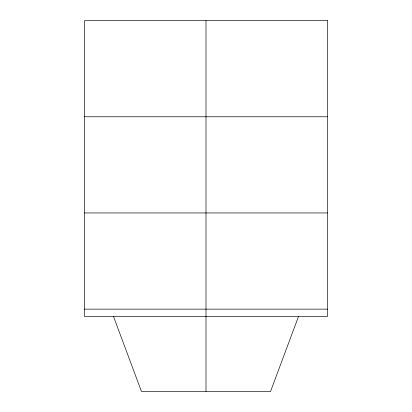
<?xml version="1.0" encoding="UTF-8"?>
<svg xmlns="http://www.w3.org/2000/svg" width="412" height="412" viewBox="0 0 412 412"><rect width="100%" height="100%" fill="white"/><g stroke="black" fill="none" stroke-linecap="round" stroke-linejoin="round"><path stroke-width="0.62" d="M298.479 316.529L270.571 391.4L141.429 391.4L113.521 316.529M84.522 116.776L327.478 116.776M84.522 212.953L327.478 212.953M84.522 309.134L327.478 309.134M206 20.6L206 391.4M327.478 20.6L84.522 20.6L84.522 316.529L327.478 316.529L327.478 20.6"/></g></svg>
